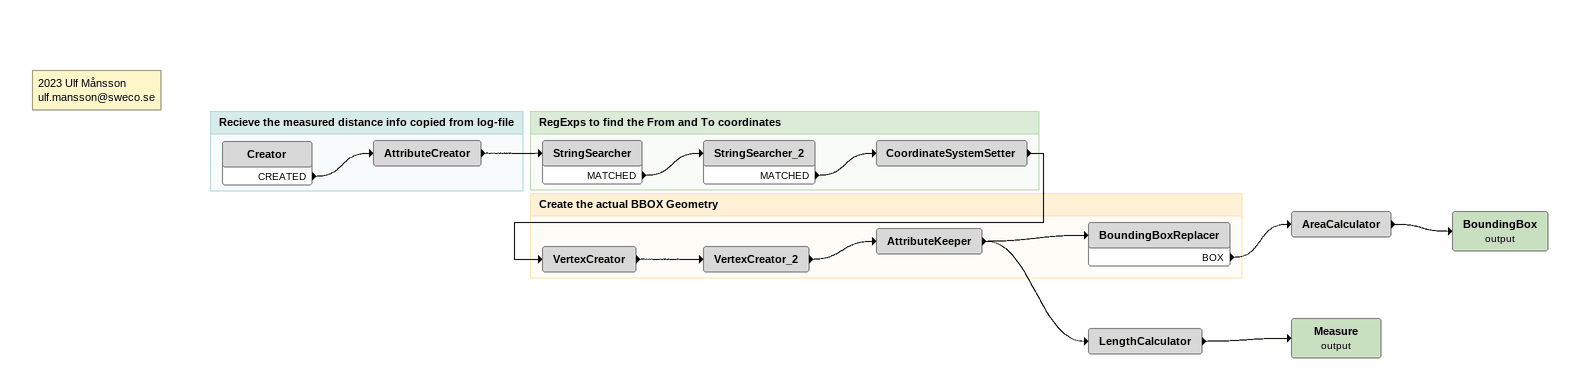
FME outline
AreaCalculator
    -> BoundingBox (output)
BoundingBox (output)
Note: 2023 Ulf Månsson / ulf.mansson@sweco.se
LengthCalculator
    -> Measure (output)
Measure (output)

Bookmark: Recieve the measured distance info copied from log-file
Creator
    CREATED -> AttributeCreator
AttributeCreator
    -> StringSearcher

Bookmark: RegExps to find the From and To coordinates
StringSearcher
    MATCHED -> StringSearcher_2
StringSearcher_2
    MATCHED -> CoordinateSystemSetter
CoordinateSystemSetter
    -> VertexCreator

Bookmark: Create the actual BBOX Geometry
VertexCreator
    -> VertexCreator_2
VertexCreator_2
    -> AttributeKeeper
AttributeKeeper
    -> BoundingBoxReplacer
    -> LengthCalculator
BoundingBoxReplacer
    BOX -> AreaCalculator
